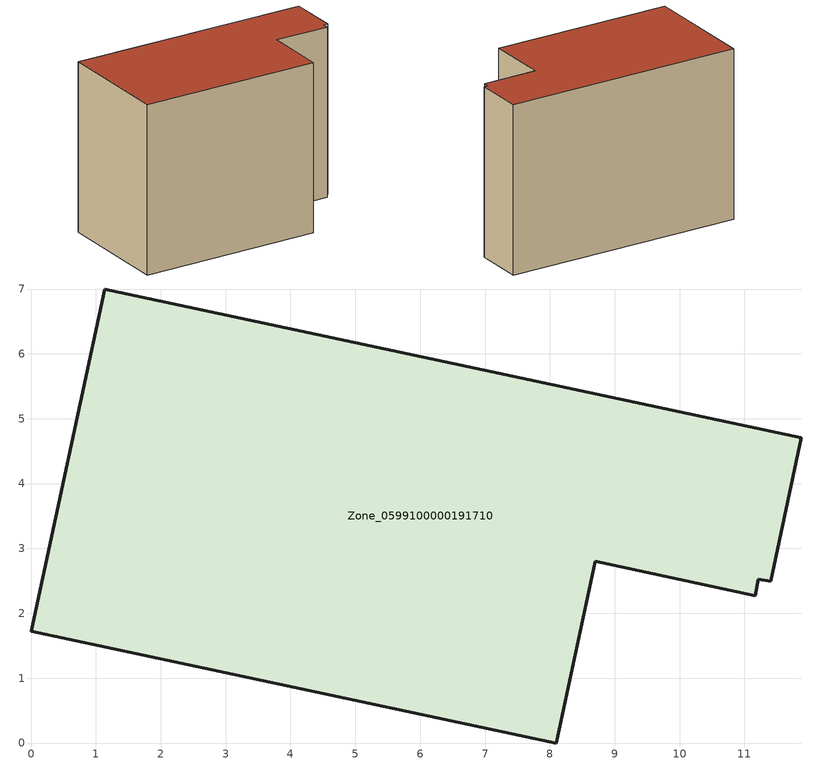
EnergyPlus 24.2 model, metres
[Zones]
Zone_0599100000191710
 floor ground (C_G): 0,1.72 1.14,7 11.88,4.71 11.41,2.5 11.21,2.53 11.16,2.27 8.7,2.8 8.1,0 z0
 wall outside (C_F): 1.14,7 0,1.72 8.1,0 8.7,2.8 11.16,2.27 11.21,2.53 11.41,2.5 11.88,4.71 1.14,7 z0:7.8
 roof outside (C_R): 11.41,2.5 11.88,4.71 1.14,7 0,1.72 8.1,0 8.7,2.8 11.16,2.27 11.21,2.53 z7.8
[BUILDING]
Pand.0599100000191710: North Axis=0; Terrain=City; Loads Convergence Tolerance Value=0.04; Temperature Convergence Tolerance Value=0.4; Solar Distribution=FullExterior; Maximum Number of Warmup Days=25; Minimum Number of Warmup Days=1
[Site:Location]
Rotterdam.The.Hague.AP_ZH_NLD Design_Conditions: Latitude=51.96; Longitude=4.45; Time Zone=1; Elevation=-4.5
[SITE:GROUNDTEMPERATURE:BUILDINGSURFACE]
18, 18, 18, 18, 18, 18, 18, 18, 18, 18, 18, 18
[MATERIAL] Thermal Absorptance=0.9; Solar Absorptance=0.7; Visible Absorptance=0.7
Name | Roughness | Thickness | Conductivity | Density | Specific Heat
G.TI.1975-1991 | MediumSmooth | 0.15 | 0.288461 | 540 | 1210
F.TI.1975-1991 | Rough | 0.3 | 0.230769 | 1920 | 840
R.TI.1975-1991 | MediumRough | 0.2 | 0.153846 | 1500 | 1000
[CONSTRUCTION]
C_G: G.TI.1975-1991
C_F: F.TI.1975-1991
C_R: R.TI.1975-1991
[ZONE]
Zone_0599100000191710: Type=1; Multiplier=1; Ceiling Height=Autocalculate; Volume=Autocalculate; Floor Area=autocalculate; Part of Total Floor Area=Yes
[ZONEINFILTRATION:DESIGNFLOWRATE]
Infil_Zone_0599100000191710: Zone or ZoneList or Space or SpaceList=Zone_0599100000191710; Schedule=AlwaysOn; Design Flow Rate Calculation Method=Flow/Area; Flow Rate per Floor Area=0.003; Constant Term Coefficient=1; Temperature Term Coefficient=0; Velocity Term Coefficient=0; Velocity Squared Term Coefficient=0
[HVACTEMPLATE:ZONE:IDEALLOADSAIRSYSTEM]
Zone_0599100000191710: Maximum Heating Supply Air Temperature=50; Minimum Cooling Supply Air Temperature=13; Maximum Heating Supply Air Humidity Ratio=0.0156; Minimum Cooling Supply Air Humidity Ratio=0.0077; Heating Limit=NoLimit; Cooling Limit=NoLimit; Dehumidification Control Type=ConstantSensibleHeatRatio; Cooling Sensible Heat Ratio=0.7; Dehumidification Setpoint=60; Humidification Control Type=None; Humidification Setpoint=30; Outdoor Air Method=None; Outdoor Air Flow Rate per Person=0.00944; Outdoor Air Flow Rate per Zone Floor Area=0; Outdoor Air Flow Rate per Zone=0; Demand Controlled Ventilation Type=None; Outdoor Air Economizer Type=NoEconomizer; Heat Recovery Type=None; Sensible Heat Recovery Effectiveness=0.7; Latent Heat Recovery Effectiveness=0.65
[ZONECONTROL:THERMOSTAT]
ThermostatControl_Zone_0599100000191710: Zone or ZoneList=Zone_0599100000191710; Control Type Schedule=DualSetpointControlType; Control 1=Thermostat_Zone_0599100000191710; Temperature Difference Between Cutout And Setpoint=0
[THERMOSTATSETPOINT:DUALSETPOINT]
Thermostat_Zone_0599100000191710: Heating Setpoint Temperature Schedule=HeatingSetpoint_Zone_0599100000191710; Cooling Setpoint Temperature Schedule=CoolingSetpoint_Zone_0599100000191710
[SCHEDULE:COMPACT]
HeatingSetpoint_Zone_0599100000191710: Through: 12/31, For: AllDays, Until: 24:00, 21
CoolingSetpoint_Zone_0599100000191710: Through: 12/31, For: AllDays, Until: 24:00, 24
DualSetpointControlType: Through: 12/31, For: AllDays, Until: 24:00, 4
AlwaysOn: Through: 12/31, For: AllDays, Until: 24:00, 1
